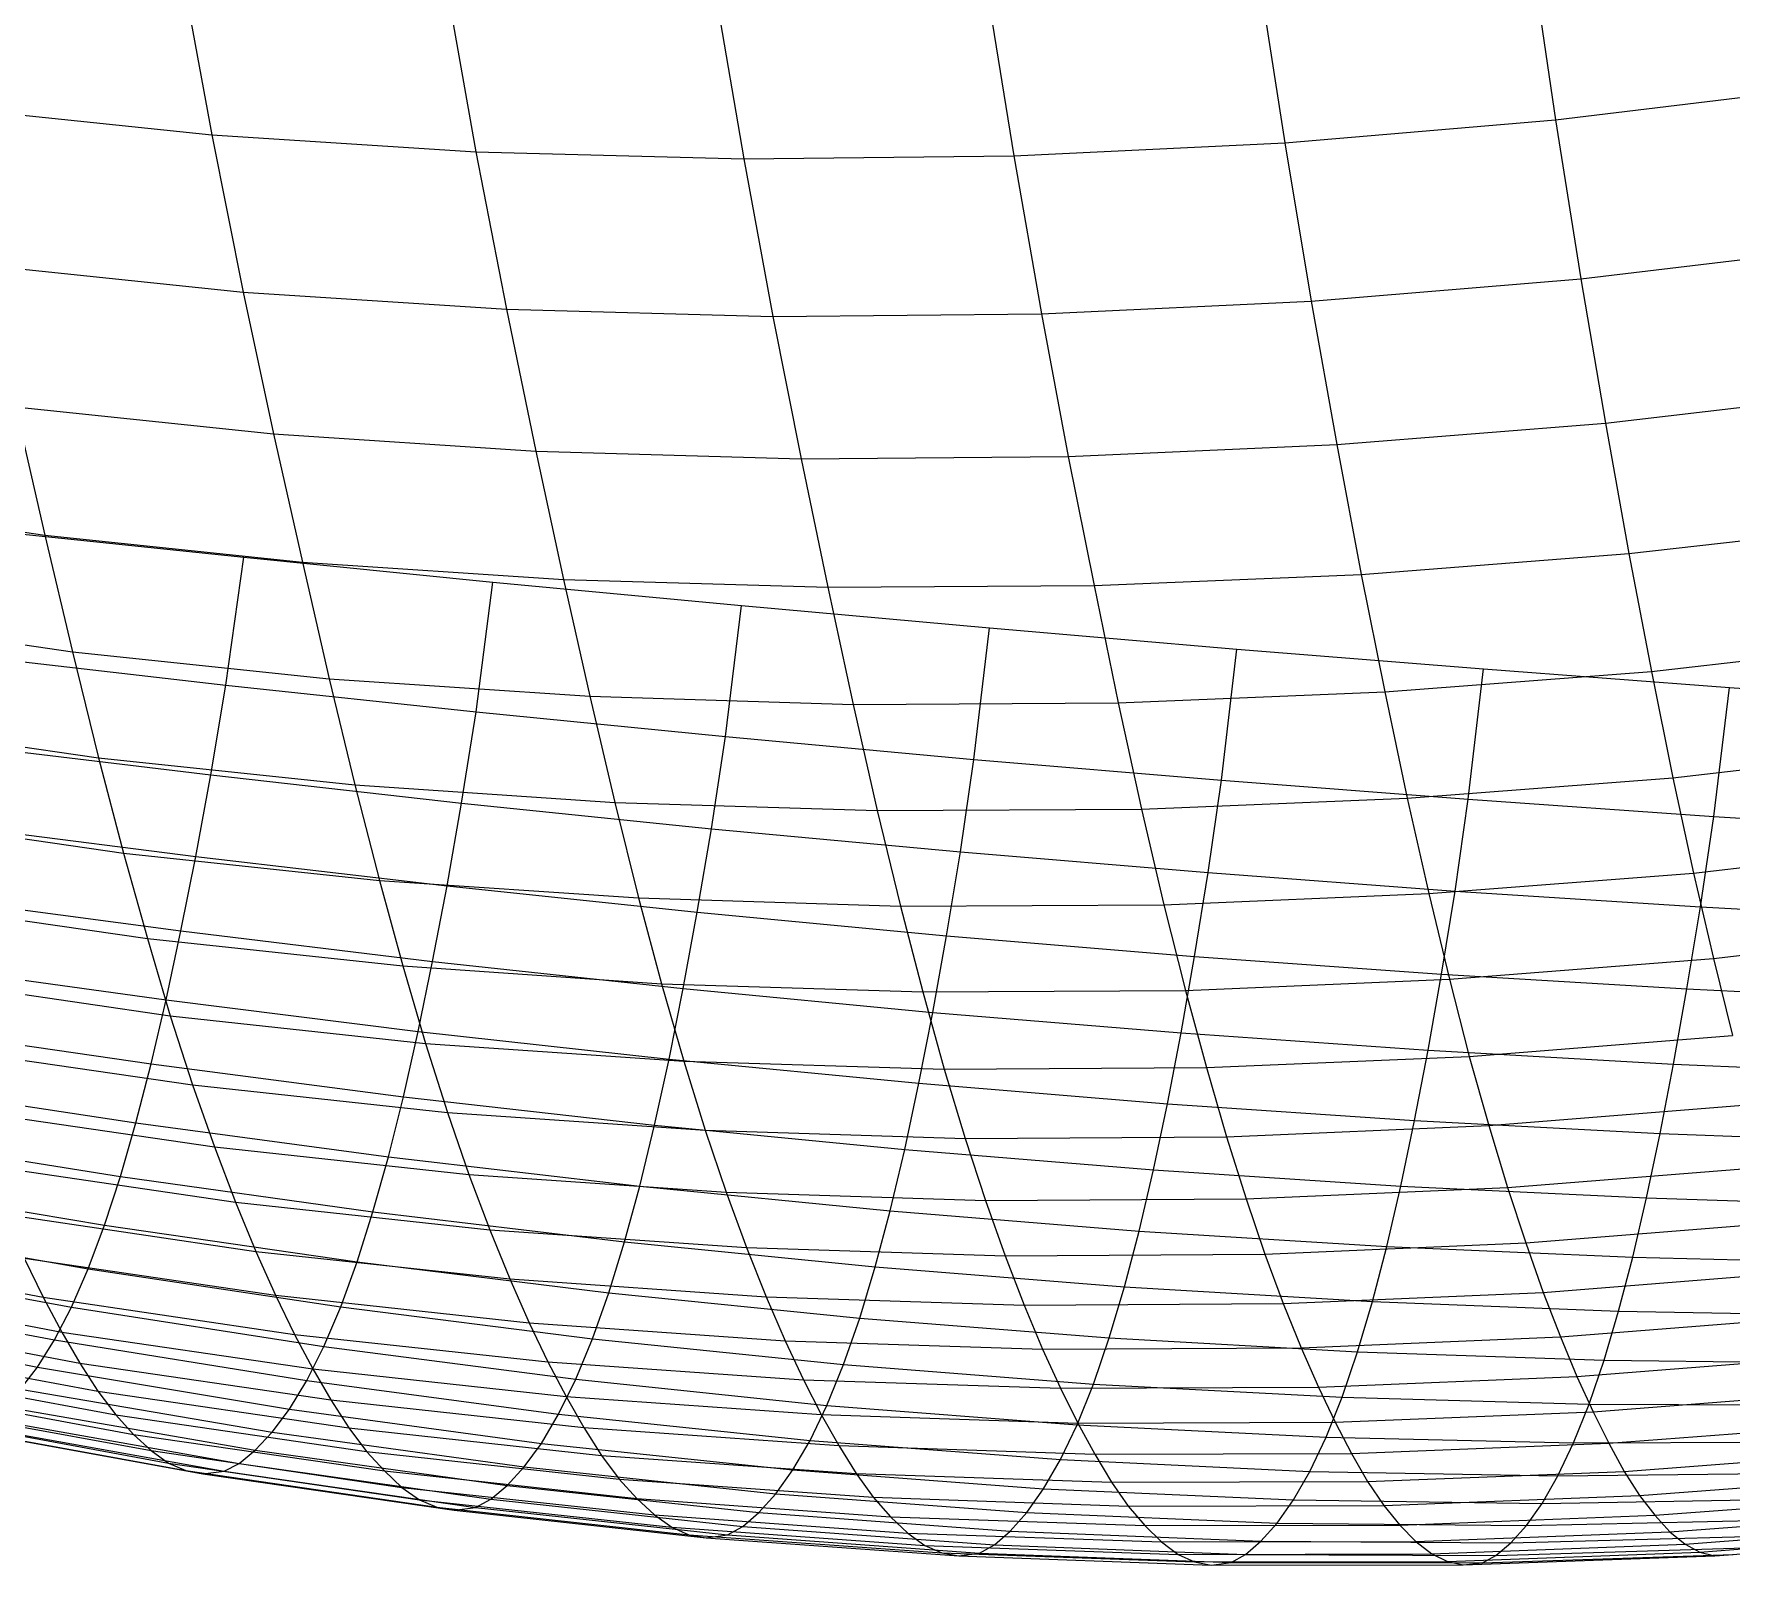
# Model space of a CAD drawing. Extents: x -429 to 429, y -1 to 209.
# Drawn here: x -165.32 to -152.11, y 5.43 to 17.35 of the extents above; entities that cross this region are included whole.
import ezdxf

# ---------------------------------------------------------------- set-up
doc = ezdxf.new("R2010")
doc.units = 0

msp = doc.modelspace()

# ---------------------------------------------------------------- linework, layer by layer
at = {"layer": 'default', "color": 5, "linetype": 'CONTINUOUS'}
for p, q in [((-153.677, 18.034, 6.716), (-153.476, 16.677, 7.564)), ((-164.183, 17.915, 8.234), (-163.934, 16.561, 9.168)), ((-155.794, 17.856, 6.758), (-155.584, 16.499, 7.639)), ((-162.118, 17.784, 7.672), (-161.878, 16.429, 8.605)), ((-160.025, 17.73, 7.237), (-159.794, 16.375, 8.161)), ((-157.913, 17.754, 6.931), (-157.693, 16.398, 7.839)), ((-153.476, 16.677, 7.564), (-151.38, 16.932, 7.613)), ((-165.953, 16.77, 9.848), (-163.934, 16.561, 9.168)), ((-155.584, 16.499, 7.639), (-153.476, 16.677, 7.564)), ((-153.476, 16.677, 7.564), (-153.279, 15.44, 8.391)), ((-163.934, 16.561, 9.168), (-161.878, 16.429, 8.605)), ((-163.934, 16.561, 9.168), (-163.688, 15.337, 10.08)), ((-161.878, 16.429, 8.605), (-159.794, 16.375, 8.161)), ((-161.878, 16.429, 8.605), (-161.641, 15.204, 9.517)), ((-159.794, 16.375, 8.161), (-157.693, 16.398, 7.839)), ((-157.693, 16.398, 7.839), (-155.584, 16.499, 7.639)), ((-157.693, 16.398, 7.839), (-157.477, 15.168, 8.725)), ((-155.584, 16.499, 7.639), (-155.378, 15.266, 8.5)), ((-159.794, 16.375, 8.161), (-159.568, 15.148, 9.064)), ((-153.279, 15.44, 8.391), (-151.189, 15.69, 8.398)), ((-165.702, 15.547, 10.753), (-163.688, 15.337, 10.08)), ((-163.688, 15.337, 10.08), (-161.641, 15.204, 9.517)), ((-163.688, 15.337, 10.08), (-163.452, 14.234, 10.955)), ((-155.378, 15.266, 8.5), (-153.279, 15.44, 8.391)), ((-153.279, 15.44, 8.391), (-153.088, 14.318, 9.186)), ((-161.641, 15.204, 9.517), (-159.568, 15.148, 9.064)), ((-161.641, 15.204, 9.517), (-161.412, 14.1, 10.39)), ((-157.477, 15.168, 8.725), (-155.378, 15.266, 8.5)), ((-155.378, 15.266, 8.5), (-155.178, 14.15, 9.326)), ((-159.568, 15.148, 9.064), (-157.477, 15.168, 8.725)), ((-159.568, 15.148, 9.064), (-159.348, 14.041, 9.929)), ((-157.477, 15.168, 8.725), (-157.268, 14.058, 9.574)), ((-153.088, 14.318, 9.186), (-151.005, 14.561, 9.154)), ((-165.46, 14.444, 11.621), (-163.452, 14.234, 10.955)), ((-165.46, 14.444, 11.621), (-165.231, 13.447, 12.441)), ((-155.178, 14.15, 9.326), (-153.088, 14.318, 9.186)), ((-153.088, 14.318, 9.186), (-152.906, 13.303, 9.94)), ((-163.452, 14.234, 10.955), (-161.412, 14.1, 10.39)), ((-163.452, 14.234, 10.955), (-163.228, 13.237, 11.78)), ((-157.268, 14.058, 9.574), (-155.178, 14.15, 9.326)), ((-155.178, 14.15, 9.326), (-154.988, 13.141, 10.109)), ((-161.412, 14.1, 10.39), (-159.348, 14.041, 9.929)), ((-161.412, 14.1, 10.39), (-161.196, 13.102, 11.215)), ((-159.348, 14.041, 9.929), (-157.268, 14.058, 9.574)), ((-159.348, 14.041, 9.929), (-159.14, 13.04, 10.747)), ((-157.268, 14.058, 9.574), (-157.068, 13.053, 10.378)), ((-167.197, 13.73, 13.194), (-165.231, 13.447, 12.441)), ((-165.628, 13.477, 31.937), (-163.684, 13.274, 31.432)), ((-152.906, 13.303, 9.94), (-150.829, 13.539, 9.873)), ((-165.231, 13.447, 12.441), (-163.228, 13.237, 11.78)), ((-165.231, 13.447, 12.441), (-165.017, 12.539, 13.209)), ((-163.824, 12.28, 31.069), (-163.684, 13.274, 31.432)), ((-163.684, 13.274, 31.432), (-161.745, 13.081, 30.909)), ((-163.228, 13.237, 11.78), (-161.196, 13.102, 11.215)), ((-163.228, 13.237, 11.78), (-163.019, 12.329, 12.554)), ((-154.988, 13.141, 10.109), (-152.906, 13.303, 9.94)), ((-152.906, 13.303, 9.94), (-152.731, 12.386, 10.653)), ((-161.877, 12.072, 30.565), (-161.745, 13.081, 30.909)), ((-161.745, 13.081, 30.909), (-159.811, 12.898, 30.369)), ((-161.196, 13.102, 11.215), (-159.14, 13.04, 10.747)), ((-161.196, 13.102, 11.215), (-160.992, 12.192, 11.988)), ((-157.068, 13.053, 10.378), (-154.988, 13.141, 10.109)), ((-154.988, 13.141, 10.109), (-154.806, 12.227, 10.845)), ((-159.14, 13.04, 10.747), (-157.068, 13.053, 10.378)), ((-159.14, 13.04, 10.747), (-158.943, 12.129, 11.514)), ((-157.068, 13.053, 10.378), (-156.879, 12.141, 11.132)), ((-166.981, 12.822, 13.951), (-165.017, 12.539, 13.209)), ((-159.936, 11.879, 30.036), (-159.811, 12.898, 30.369)), ((-159.811, 12.898, 30.369), (-157.881, 12.724, 29.811)), ((-158.002, 11.701, 29.481), (-157.881, 12.724, 29.811)), ((-157.881, 12.724, 29.811), (-155.956, 12.559, 29.236)), ((-156.076, 11.539, 28.9), (-155.956, 12.559, 29.236)), ((-155.956, 12.559, 29.236), (-154.037, 12.405, 28.643)), ((-152.731, 12.386, 10.653), (-150.66, 12.619, 10.556)), ((-165.777, 12.503, 31.547), (-163.824, 12.28, 31.069)), ((-165.017, 12.539, 13.209), (-163.019, 12.329, 12.554)), ((-165.017, 12.539, 13.209), (-164.815, 11.714, 13.932)), ((-163.019, 12.329, 12.554), (-160.992, 12.192, 11.988)), ((-163.019, 12.329, 12.554), (-162.82, 11.503, 13.282)), ((-154.806, 12.227, 10.845), (-152.731, 12.386, 10.653)), ((-154.156, 11.391, 28.294), (-154.037, 12.405, 28.643)), ((-154.037, 12.405, 28.643), (-152.123, 12.26, 28.034)), ((-152.731, 12.386, 10.653), (-152.564, 11.559, 11.328)), ((-163.94, 11.58, 30.755), (-163.824, 12.28, 31.069)), ((-163.824, 12.28, 31.069), (-161.877, 12.072, 30.565)), ((-160.992, 12.192, 11.988), (-158.943, 12.129, 11.514)), ((-160.992, 12.192, 11.988), (-160.798, 11.366, 12.716)), ((-156.879, 12.141, 11.132), (-154.806, 12.227, 10.845)), ((-154.806, 12.227, 10.845), (-154.632, 11.4, 11.541)), ((-152.245, 11.258, 27.663), (-152.123, 12.26, 28.034)), ((-152.123, 12.26, 28.034), (-150.214, 12.125, 27.406)), ((-161.989, 11.362, 30.26), (-161.877, 12.072, 30.565)), ((-161.877, 12.072, 30.565), (-159.936, 11.879, 30.036)), ((-158.943, 12.129, 11.514), (-156.879, 12.141, 11.132)), ((-158.943, 12.129, 11.514), (-158.756, 11.303, 12.236)), ((-156.879, 12.141, 11.132), (-156.698, 11.314, 11.844)), ((-166.778, 11.998, 14.665), (-164.815, 11.714, 13.932)), ((-165.898, 11.818, 31.22), (-163.94, 11.58, 30.755)), ((-160.044, 11.162, 29.735), (-159.936, 11.879, 30.036)), ((-159.936, 11.879, 30.036), (-158.002, 11.701, 29.481)), ((-152.564, 11.559, 11.328), (-150.499, 11.793, 11.205)), ((-164.815, 11.714, 13.932), (-162.82, 11.503, 13.282)), ((-164.815, 11.714, 13.932), (-164.621, 10.972, 14.625)), ((-158.107, 10.981, 29.181), (-158.002, 11.701, 29.481)), ((-158.002, 11.701, 29.481), (-156.076, 11.539, 28.9)), ((-164.058, 10.946, 30.43), (-163.94, 11.58, 30.755)), ((-163.94, 11.58, 30.755), (-161.989, 11.362, 30.26)), ((-162.82, 11.503, 13.282), (-160.798, 11.366, 12.716)), ((-162.82, 11.503, 13.282), (-162.629, 10.76, 13.979)), ((-156.179, 10.82, 28.597), (-156.076, 11.539, 28.9)), ((-156.076, 11.539, 28.9), (-154.156, 11.391, 28.294)), ((-154.632, 11.4, 11.541), (-152.564, 11.559, 11.328)), ((-152.564, 11.559, 11.328), (-152.403, 10.817, 11.972)), ((-162.102, 10.717, 29.941), (-161.989, 11.362, 30.26)), ((-161.989, 11.362, 30.26), (-160.044, 11.162, 29.735)), ((-160.798, 11.366, 12.716), (-158.756, 11.303, 12.236)), ((-160.798, 11.366, 12.716), (-160.612, 10.623, 13.412)), ((-156.698, 11.314, 11.844), (-154.632, 11.4, 11.541)), ((-154.632, 11.4, 11.541), (-154.464, 10.657, 12.206)), ((-154.259, 10.677, 27.984), (-154.156, 11.391, 28.294)), ((-154.156, 11.391, 28.294), (-152.245, 11.258, 27.663)), ((-166.582, 11.257, 15.349), (-164.621, 10.972, 14.625)), ((-158.756, 11.303, 12.236), (-156.698, 11.314, 11.844)), ((-158.756, 11.303, 12.236), (-158.575, 10.559, 12.927)), ((-156.698, 11.314, 11.844), (-156.524, 10.571, 12.525)), ((-152.349, 10.554, 27.342), (-152.245, 11.258, 27.663)), ((-152.245, 11.258, 27.663), (-150.343, 11.141, 27.006)), ((-166.02, 11.196, 30.886), (-164.058, 10.946, 30.43)), ((-160.155, 10.512, 29.42), (-160.044, 11.162, 29.735)), ((-160.044, 11.162, 29.735), (-158.107, 10.981, 29.181)), ((-164.621, 10.972, 14.625), (-162.629, 10.76, 13.979)), ((-164.621, 10.972, 14.625), (-164.434, 10.307, 15.288)), ((-158.215, 10.328, 28.866), (-158.107, 10.981, 29.181)), ((-158.107, 10.981, 29.181), (-156.179, 10.82, 28.597)), ((-152.403, 10.817, 11.972), (-150.344, 11.052, 11.824)), ((-164.174, 10.367, 30.103), (-164.058, 10.946, 30.43)), ((-164.058, 10.946, 30.43), (-162.102, 10.717, 29.941)), ((-162.629, 10.76, 13.979), (-160.612, 10.623, 13.412)), ((-162.629, 10.76, 13.979), (-162.446, 10.094, 14.646)), ((-162.216, 10.13, 29.618), (-162.102, 10.717, 29.941)), ((-162.102, 10.717, 29.941), (-160.155, 10.512, 29.42)), ((-156.285, 10.168, 28.28), (-156.179, 10.82, 28.597)), ((-156.179, 10.82, 28.597), (-154.259, 10.677, 27.984)), ((-154.464, 10.657, 12.206), (-152.403, 10.817, 11.972)), ((-152.403, 10.817, 11.972), (-152.248, 10.152, 12.589)), ((-166.394, 10.593, 16.003), (-164.434, 10.307, 15.288)), ((-166.139, 10.629, 30.552), (-164.174, 10.367, 30.103)), ((-160.612, 10.623, 13.412), (-158.575, 10.559, 12.927)), ((-160.612, 10.623, 13.412), (-160.433, 9.956, 14.079)), ((-158.575, 10.559, 12.927), (-156.524, 10.571, 12.525)), ((-156.524, 10.571, 12.525), (-154.464, 10.657, 12.206)), ((-156.524, 10.571, 12.525), (-156.356, 9.904, 13.176)), ((-154.464, 10.657, 12.206), (-154.303, 9.991, 12.843)), ((-154.364, 10.03, 27.662), (-154.259, 10.677, 27.984)), ((-154.259, 10.677, 27.984), (-152.349, 10.554, 27.342)), ((-160.265, 9.919, 29.099), (-160.155, 10.512, 29.42)), ((-160.155, 10.512, 29.42), (-158.215, 10.328, 28.866)), ((-158.575, 10.559, 12.927), (-158.401, 9.893, 13.589)), ((-152.454, 9.915, 27.012), (-152.349, 10.554, 27.342)), ((-152.349, 10.554, 27.342), (-150.448, 10.45, 26.672)), ((-164.434, 10.307, 15.288), (-162.446, 10.094, 14.646)), ((-164.434, 10.307, 15.288), (-164.256, 9.705, 15.92)), ((-164.289, 9.83, 29.778), (-164.174, 10.367, 30.103)), ((-164.174, 10.367, 30.103), (-162.216, 10.13, 29.618)), ((-158.323, 9.733, 28.545), (-158.215, 10.328, 28.866)), ((-158.215, 10.328, 28.866), (-156.285, 10.168, 28.28)), ((-152.248, 10.152, 12.589), (-150.196, 10.387, 12.415)), ((-166.257, 10.103, 30.222), (-164.289, 9.83, 29.778)), ((-162.446, 10.094, 14.646), (-160.433, 9.956, 14.079)), ((-162.446, 10.094, 14.646), (-162.27, 9.492, 15.281)), ((-162.328, 9.585, 29.297), (-162.216, 10.13, 29.618)), ((-162.216, 10.13, 29.618), (-160.265, 9.919, 29.099)), ((-156.391, 9.574, 27.957), (-156.285, 10.168, 28.28)), ((-156.285, 10.168, 28.28), (-154.364, 10.03, 27.662)), ((-154.303, 9.991, 12.843), (-152.248, 10.152, 12.589)), ((-152.248, 10.152, 12.589), (-152.099, 9.552, 13.178)), ((-166.215, 9.992, 16.627), (-164.256, 9.705, 15.92)), ((-160.433, 9.956, 14.079), (-158.401, 9.893, 13.589)), ((-160.433, 9.956, 14.079), (-160.261, 9.354, 14.714)), ((-160.375, 9.368, 28.78), (-160.265, 9.919, 29.099)), ((-160.265, 9.919, 29.099), (-158.323, 9.733, 28.545)), ((-156.356, 9.904, 13.176), (-154.303, 9.991, 12.843)), ((-154.469, 9.44, 27.335), (-154.364, 10.03, 27.662)), ((-154.364, 10.03, 27.662), (-152.454, 9.915, 27.012)), ((-154.303, 9.991, 12.843), (-154.148, 9.39, 13.45)), ((-152.559, 9.331, 26.678), (-152.454, 9.915, 27.012)), ((-152.454, 9.915, 27.012), (-150.555, 9.822, 26.33)), ((-164.405, 9.332, 29.446), (-164.289, 9.83, 29.778)), ((-164.289, 9.83, 29.778), (-162.328, 9.585, 29.297)), ((-158.401, 9.893, 13.589), (-156.356, 9.904, 13.176)), ((-158.401, 9.893, 13.589), (-158.234, 9.29, 14.219)), ((-156.356, 9.904, 13.176), (-156.194, 9.303, 13.797)), ((-164.256, 9.705, 15.92), (-162.27, 9.492, 15.281)), ((-164.256, 9.705, 15.92), (-164.082, 9.168, 16.532)), ((-158.431, 9.181, 28.225), (-158.323, 9.733, 28.545)), ((-158.323, 9.733, 28.545), (-156.391, 9.574, 27.957)), ((-166.375, 9.618, 29.888), (-164.405, 9.332, 29.446)), ((-162.442, 9.077, 28.966), (-162.328, 9.585, 29.297)), ((-162.328, 9.585, 29.297), (-160.375, 9.368, 28.78)), ((-156.496, 9.022, 27.635), (-156.391, 9.574, 27.957)), ((-156.391, 9.574, 27.957), (-154.469, 9.44, 27.335)), ((-154.148, 9.39, 13.45), (-152.099, 9.552, 13.178)), ((-166.04, 9.455, 17.231), (-164.082, 9.168, 16.532)), ((-162.27, 9.492, 15.281), (-160.261, 9.354, 14.714)), ((-162.27, 9.492, 15.281), (-162.099, 8.954, 15.898)), ((-156.194, 9.303, 13.797), (-154.148, 9.39, 13.45)), ((-154.573, 8.892, 27.009), (-154.469, 9.44, 27.335)), ((-154.469, 9.44, 27.335), (-152.559, 9.331, 26.678)), ((-154.148, 9.39, 13.45), (-153.997, 8.852, 14.036)), ((-164.524, 8.874, 29.102), (-164.405, 9.332, 29.446)), ((-164.405, 9.332, 29.446), (-162.442, 9.077, 28.966)), ((-160.487, 8.855, 28.449), (-160.375, 9.368, 28.78)), ((-160.375, 9.368, 28.78), (-158.431, 9.181, 28.225)), ((-160.261, 9.354, 14.714), (-158.234, 9.29, 14.219)), ((-160.261, 9.354, 14.714), (-160.093, 8.816, 15.33)), ((-158.234, 9.29, 14.219), (-156.194, 9.303, 13.797)), ((-158.234, 9.29, 14.219), (-158.071, 8.752, 14.829)), ((-156.194, 9.303, 13.797), (-156.038, 8.765, 14.398)), ((-152.662, 8.791, 26.348), (-152.559, 9.331, 26.678)), ((-152.559, 9.331, 26.678), (-150.661, 9.249, 25.989)), ((-166.494, 9.174, 29.545), (-164.524, 8.874, 29.102)), ((-164.082, 9.168, 16.532), (-162.099, 8.954, 15.898)), ((-164.082, 9.168, 16.532), (-163.913, 8.686, 17.124)), ((-158.541, 8.665, 27.894), (-158.431, 9.181, 28.225)), ((-158.431, 9.181, 28.225), (-156.496, 9.022, 27.635)), ((-162.559, 8.61, 28.621), (-162.442, 9.077, 28.966)), ((-162.442, 9.077, 28.966), (-160.487, 8.855, 28.449)), ((-156.605, 8.507, 27.303), (-156.496, 9.022, 27.635)), ((-156.496, 9.022, 27.635), (-154.573, 8.892, 27.009)), ((-153.997, 8.852, 14.036), (-151.955, 9.015, 13.745)), ((-165.87, 8.974, 17.815), (-163.913, 8.686, 17.124)), ((-164.644, 8.457, 28.748), (-164.524, 8.874, 29.102)), ((-164.524, 8.874, 29.102), (-162.559, 8.61, 28.621)), ((-162.099, 8.954, 15.898), (-160.093, 8.816, 15.33)), ((-162.099, 8.954, 15.898), (-161.932, 8.472, 16.494)), ((-160.602, 8.381, 28.103), (-160.487, 8.855, 28.449)), ((-160.487, 8.855, 28.449), (-158.541, 8.665, 27.894)), ((-156.038, 8.765, 14.398), (-153.997, 8.852, 14.036)), ((-154.68, 8.382, 26.675), (-154.573, 8.892, 27.009)), ((-154.573, 8.892, 27.009), (-152.662, 8.791, 26.348)), ((-153.997, 8.852, 14.036), (-153.851, 8.37, 14.601)), ((-166.615, 8.771, 29.193), (-164.644, 8.457, 28.748)), ((-160.093, 8.816, 15.33), (-158.071, 8.752, 14.829)), ((-160.093, 8.816, 15.33), (-159.93, 8.333, 15.925)), ((-158.071, 8.752, 14.829), (-156.038, 8.765, 14.398)), ((-158.071, 8.752, 14.829), (-157.913, 8.27, 15.419)), ((-156.038, 8.765, 14.398), (-155.885, 8.282, 14.978)), ((-152.768, 8.289, 26.01), (-152.662, 8.791, 26.348)), ((-152.662, 8.791, 26.348), (-150.764, 8.719, 25.652)), ((-163.913, 8.686, 17.124), (-161.932, 8.472, 16.494)), ((-163.913, 8.686, 17.124), (-163.749, 8.256, 17.695)), ((-162.679, 8.182, 28.265), (-162.559, 8.61, 28.621)), ((-162.559, 8.61, 28.621), (-160.602, 8.381, 28.103)), ((-158.654, 8.189, 27.547), (-158.541, 8.665, 27.894)), ((-158.541, 8.665, 27.894), (-156.605, 8.507, 27.303)), ((-165.705, 8.545, 18.378), (-163.749, 8.256, 17.695)), ((-164.768, 8.078, 28.381), (-164.644, 8.457, 28.748)), ((-164.644, 8.457, 28.748), (-162.679, 8.182, 28.265)), ((-161.932, 8.472, 16.494), (-159.93, 8.333, 15.925)), ((-161.932, 8.472, 16.494), (-161.77, 8.042, 17.068)), ((-156.716, 8.032, 26.955), (-156.605, 8.507, 27.303)), ((-156.605, 8.507, 27.303), (-154.68, 8.382, 26.675)), ((-153.851, 8.37, 14.601), (-151.815, 8.533, 14.291)), ((-166.738, 8.407, 28.831), (-164.768, 8.078, 28.381)), ((-160.721, 7.947, 27.745), (-160.602, 8.381, 28.103)), ((-160.602, 8.381, 28.103), (-158.654, 8.189, 27.547)), ((-159.93, 8.333, 15.925), (-157.913, 8.27, 15.419)), ((-159.93, 8.333, 15.925), (-159.773, 7.903, 16.499)), ((-155.885, 8.282, 14.978), (-153.851, 8.37, 14.601)), ((-154.789, 7.912, 26.326), (-154.68, 8.382, 26.675)), ((-154.68, 8.382, 26.675), (-152.768, 8.289, 26.01)), ((-153.851, 8.37, 14.601), (-153.709, 7.939, 15.147)), ((-163.749, 8.256, 17.695), (-161.77, 8.042, 17.068)), ((-163.749, 8.256, 17.695), (-163.591, 7.873, 18.245)), ((-158.771, 7.752, 27.188), (-158.654, 8.189, 27.547)), ((-158.654, 8.189, 27.547), (-156.716, 8.032, 26.955)), ((-157.913, 8.27, 15.419), (-155.885, 8.282, 14.978)), ((-157.913, 8.27, 15.419), (-157.76, 7.839, 15.988)), ((-155.885, 8.282, 14.978), (-155.738, 7.851, 15.537)), ((-152.875, 7.828, 25.661), (-152.768, 8.289, 26.01)), ((-152.768, 8.289, 26.01), (-150.869, 8.229, 25.311)), ((-166.864, 8.082, 28.457), (-164.895, 7.738, 27.998)), ((-165.546, 8.162, 18.92), (-163.591, 7.873, 18.245)), ((-164.895, 7.738, 27.998), (-164.768, 8.078, 28.381)), ((-164.768, 8.078, 28.381), (-162.802, 7.793, 27.894)), ((-162.802, 7.793, 27.894), (-162.679, 8.182, 28.265)), ((-162.679, 8.182, 28.265), (-160.721, 7.947, 27.745)), ((-153.709, 7.939, 15.147), (-151.679, 8.102, 14.818)), ((-161.77, 8.042, 17.068), (-159.773, 7.903, 16.499)), ((-161.77, 8.042, 17.068), (-161.614, 7.659, 17.621)), ((-160.843, 7.551, 27.371), (-160.721, 7.947, 27.745)), ((-160.721, 7.947, 27.745), (-158.771, 7.752, 27.188)), ((-156.831, 7.598, 26.595), (-156.716, 8.032, 26.955)), ((-156.716, 8.032, 26.955), (-154.789, 7.912, 26.326)), ((-155.738, 7.851, 15.537), (-153.709, 7.939, 15.147)), ((-153.709, 7.939, 15.147), (-153.572, 7.553, 15.672)), ((-167.175, 7.878, 20.651), (-165.244, 7.517, 19.947)), ((-166.992, 7.798, 28.071), (-165.025, 7.44, 27.601)), ((-165.393, 7.821, 19.443), (-163.438, 7.532, 18.775)), ((-165.393, 7.821, 19.443), (-165.244, 7.517, 19.947)), ((-163.591, 7.873, 18.245), (-161.614, 7.659, 17.621)), ((-163.591, 7.873, 18.245), (-163.438, 7.532, 18.775)), ((-162.93, 7.441, 27.504), (-162.802, 7.793, 27.894)), ((-162.802, 7.793, 27.894), (-160.843, 7.551, 27.371)), ((-159.773, 7.903, 16.499), (-157.76, 7.839, 15.988)), ((-159.773, 7.903, 16.499), (-159.62, 7.519, 17.051)), ((-157.76, 7.839, 15.988), (-155.738, 7.851, 15.537)), ((-157.76, 7.839, 15.988), (-157.612, 7.455, 16.536)), ((-155.738, 7.851, 15.537), (-155.595, 7.467, 16.076)), ((-154.902, 7.483, 25.966), (-154.789, 7.912, 26.326)), ((-154.789, 7.912, 26.326), (-152.875, 7.828, 25.661)), ((-152.986, 7.408, 25.301), (-152.875, 7.828, 25.661)), ((-152.875, 7.828, 25.661), (-150.975, 7.781, 24.96)), ((-165.025, 7.44, 27.601), (-164.895, 7.738, 27.998)), ((-164.895, 7.738, 27.998), (-162.93, 7.441, 27.504)), ((-158.891, 7.354, 26.812), (-158.771, 7.752, 27.188)), ((-158.771, 7.752, 27.188), (-156.831, 7.598, 26.595)), ((-153.572, 7.553, 15.672), (-151.548, 7.715, 15.326)), ((-167.122, 7.557, 27.677), (-165.157, 7.185, 27.194)), ((-167.032, 7.607, 21.128), (-165.099, 7.246, 20.434)), ((-163.438, 7.532, 18.775), (-161.463, 7.318, 18.155)), ((-163.438, 7.532, 18.775), (-163.29, 7.228, 19.286)), ((-161.614, 7.659, 17.621), (-159.62, 7.519, 17.051)), ((-161.614, 7.659, 17.621), (-161.463, 7.318, 18.155)), ((-160.97, 7.193, 26.977), (-160.843, 7.551, 27.371)), ((-160.843, 7.551, 27.371), (-158.891, 7.354, 26.812)), ((-156.949, 7.2, 26.219), (-156.831, 7.598, 26.595)), ((-156.831, 7.598, 26.595), (-154.902, 7.483, 25.966)), ((-155.595, 7.467, 16.076), (-153.572, 7.553, 15.672)), ((-153.572, 7.553, 15.672), (-153.439, 7.209, 16.179)), ((-165.244, 7.517, 19.947), (-163.29, 7.228, 19.286)), ((-165.244, 7.517, 19.947), (-165.099, 7.246, 20.434)), ((-165.157, 7.185, 27.194), (-165.025, 7.44, 27.601)), ((-165.025, 7.44, 27.601), (-163.061, 7.133, 27.1)), ((-163.061, 7.133, 27.1), (-162.93, 7.441, 27.504)), ((-162.93, 7.441, 27.504), (-160.97, 7.193, 26.977)), ((-159.62, 7.519, 17.051), (-157.612, 7.455, 16.536)), ((-159.62, 7.519, 17.051), (-159.472, 7.178, 17.584)), ((-157.612, 7.455, 16.536), (-155.595, 7.467, 16.076)), ((-157.612, 7.455, 16.536), (-157.468, 7.113, 17.064)), ((-155.595, 7.467, 16.076), (-155.456, 7.123, 16.595)), ((-155.018, 7.091, 25.591), (-154.902, 7.483, 25.966)), ((-154.902, 7.483, 25.966), (-152.986, 7.408, 25.301)), ((-153.099, 7.026, 24.929), (-152.986, 7.408, 25.301)), ((-152.986, 7.408, 25.301), (-151.083, 7.374, 24.601)), ((-167.251, 7.358, 27.279), (-165.29, 6.973, 26.782)), ((-166.892, 7.364, 21.593), (-164.959, 7.005, 20.909)), ((-161.463, 7.318, 18.155), (-159.472, 7.178, 17.584)), ((-161.463, 7.318, 18.155), (-161.317, 7.014, 18.669)), ((-159.017, 6.993, 26.417), (-158.891, 7.354, 26.812)), ((-158.891, 7.354, 26.812), (-156.949, 7.2, 26.219)), ((-153.439, 7.209, 16.179), (-151.42, 7.369, 15.816)), ((-166.755, 7.146, 22.049), (-164.82, 6.787, 21.376)), ((-165.29, 6.973, 26.782), (-165.157, 7.185, 27.194)), ((-165.157, 7.185, 27.194), (-163.194, 6.868, 26.684)), ((-165.099, 7.246, 20.434), (-163.146, 6.959, 19.78)), ((-165.099, 7.246, 20.434), (-164.959, 7.005, 20.909)), ((-163.29, 7.228, 19.286), (-161.317, 7.014, 18.669)), ((-163.29, 7.228, 19.286), (-163.146, 6.959, 19.78)), ((-163.194, 6.868, 26.684), (-163.061, 7.133, 27.1)), ((-163.061, 7.133, 27.1), (-161.101, 6.878, 26.567)), ((-161.101, 6.878, 26.567), (-160.97, 7.193, 26.977)), ((-160.97, 7.193, 26.977), (-159.017, 6.993, 26.417)), ((-159.472, 7.178, 17.584), (-157.468, 7.113, 17.064)), ((-159.472, 7.178, 17.584), (-159.329, 6.874, 18.098)), ((-157.072, 6.841, 25.824), (-156.949, 7.2, 26.219)), ((-156.949, 7.2, 26.219), (-155.018, 7.091, 25.591)), ((-155.456, 7.123, 16.595), (-153.439, 7.209, 16.179)), ((-153.439, 7.209, 16.179), (-153.31, 6.901, 16.668)), ((-164.959, 7.005, 20.909), (-163.006, 6.718, 20.261)), ((-164.959, 7.005, 20.909), (-164.82, 6.787, 21.376)), ((-161.317, 7.014, 18.669), (-159.329, 6.874, 18.098)), ((-161.317, 7.014, 18.669), (-161.175, 6.745, 19.166)), ((-157.468, 7.113, 17.064), (-155.456, 7.123, 16.595)), ((-157.468, 7.113, 17.064), (-157.329, 6.808, 17.573)), ((-155.456, 7.123, 16.595), (-155.322, 6.817, 17.096)), ((-155.138, 6.738, 25.198), (-155.018, 7.091, 25.591)), ((-155.018, 7.091, 25.591), (-153.099, 7.026, 24.929)), ((-153.31, 6.901, 16.668), (-151.297, 7.059, 16.288)), ((-153.216, 6.684, 24.54), (-153.099, 7.026, 24.929)), ((-153.099, 7.026, 24.929), (-151.194, 7.006, 24.233)), ((-166.618, 6.961, 22.502), (-164.681, 6.602, 21.842)), ((-165.422, 6.801, 26.369), (-165.29, 6.973, 26.782)), ((-165.29, 6.973, 26.782), (-163.328, 6.647, 26.261)), ((-163.328, 6.647, 26.261), (-163.194, 6.868, 26.684)), ((-163.194, 6.868, 26.684), (-161.234, 6.607, 26.145)), ((-163.146, 6.959, 19.78), (-161.175, 6.745, 19.166)), ((-163.146, 6.959, 19.78), (-163.006, 6.718, 20.261)), ((-161.234, 6.607, 26.145), (-161.101, 6.878, 26.567)), ((-161.101, 6.878, 26.567), (-159.146, 6.675, 26.005)), ((-159.329, 6.874, 18.098), (-157.329, 6.808, 17.573)), ((-159.329, 6.874, 18.098), (-159.19, 6.604, 18.594)), ((-159.146, 6.675, 26.005), (-159.017, 6.993, 26.417)), ((-159.017, 6.993, 26.417), (-157.072, 6.841, 25.824)), ((-155.322, 6.817, 17.096), (-153.31, 6.901, 16.668)), ((-153.31, 6.901, 16.668), (-153.185, 6.626, 17.14)), ((-166.481, 6.808, 22.949), (-164.543, 6.45, 22.302)), ((-165.422, 6.801, 26.369), (-163.462, 6.468, 25.838)), ((-164.82, 6.787, 21.376), (-162.867, 6.5, 20.736)), ((-164.82, 6.787, 21.376), (-164.681, 6.602, 21.842)), ((-161.175, 6.745, 19.166), (-159.19, 6.604, 18.594)), ((-161.175, 6.745, 19.166), (-161.037, 6.504, 19.651)), ((-157.329, 6.808, 17.573), (-155.322, 6.817, 17.096)), ((-157.329, 6.808, 17.573), (-157.194, 6.538, 18.065)), ((-157.2, 6.525, 25.412), (-157.072, 6.841, 25.824)), ((-157.072, 6.841, 25.824), (-155.138, 6.738, 25.198)), ((-155.322, 6.817, 17.096), (-155.191, 6.545, 17.58)), ((-155.262, 6.428, 24.789), (-155.138, 6.738, 25.198)), ((-155.138, 6.738, 25.198), (-153.216, 6.684, 24.54)), ((-153.185, 6.626, 17.14), (-151.177, 6.782, 16.745)), ((-166.347, 6.68, 23.391), (-164.406, 6.323, 22.758)), ((-165.553, 6.667, 25.957), (-163.595, 6.326, 25.414)), ((-163.462, 6.468, 25.838), (-163.328, 6.647, 26.261)), ((-163.328, 6.647, 26.261), (-161.368, 6.38, 25.716)), ((-163.006, 6.718, 20.261), (-161.037, 6.504, 19.651)), ((-163.006, 6.718, 20.261), (-162.867, 6.5, 20.736)), ((-161.368, 6.38, 25.716), (-161.234, 6.607, 26.145)), ((-161.234, 6.607, 26.145), (-159.278, 6.402, 25.58)), ((-159.278, 6.402, 25.58), (-159.146, 6.675, 26.005)), ((-159.19, 6.604, 18.594), (-157.194, 6.538, 18.065)), ((-159.19, 6.604, 18.594), (-159.055, 6.363, 19.078)), ((-159.146, 6.675, 26.005), (-157.2, 6.525, 25.412)), ((-155.191, 6.545, 17.58), (-153.185, 6.626, 17.14)), ((-153.336, 6.383, 24.138), (-153.216, 6.684, 24.54)), ((-153.216, 6.684, 24.54), (-151.307, 6.678, 23.851)), ((-153.185, 6.626, 17.14), (-153.063, 6.381, 17.599)), ((-166.213, 6.584, 23.829), (-164.27, 6.227, 23.21)), ((-166.082, 6.524, 24.257), (-164.136, 6.168, 23.652)), ((-165.951, 6.498, 24.686), (-164.002, 6.143, 24.096)), ((-165.788, 6.514, 25.21), (-163.837, 6.163, 24.636)), ((-165.678, 6.57, 25.56), (-163.721, 6.224, 25.007)), ((-164.681, 6.602, 21.842), (-162.728, 6.316, 21.209)), ((-164.681, 6.602, 21.842), (-164.543, 6.45, 22.302)), ((-162.867, 6.5, 20.736), (-160.9, 6.286, 20.129)), ((-162.867, 6.5, 20.736), (-162.728, 6.316, 21.209)), ((-161.037, 6.504, 19.651), (-159.055, 6.363, 19.078)), ((-161.037, 6.504, 19.651), (-160.9, 6.286, 20.129)), ((-157.329, 6.254, 24.988), (-157.2, 6.525, 25.412)), ((-157.2, 6.525, 25.412), (-155.262, 6.428, 24.789)), ((-157.194, 6.538, 18.065), (-155.191, 6.545, 17.58)), ((-157.194, 6.538, 18.065), (-157.063, 6.295, 18.545)), ((-155.191, 6.545, 17.58), (-155.064, 6.301, 18.052)), ((-153.063, 6.381, 17.599), (-151.061, 6.534, 17.187)), ((-164.543, 6.45, 22.302), (-162.59, 6.165, 21.678)), ((-164.543, 6.45, 22.302), (-164.406, 6.323, 22.758)), ((-163.595, 6.326, 25.414), (-163.462, 6.468, 25.838)), ((-163.462, 6.468, 25.838), (-161.502, 6.196, 25.286)), ((-161.502, 6.196, 25.286), (-161.368, 6.38, 25.716)), ((-161.368, 6.38, 25.716), (-159.412, 6.174, 25.148)), ((-159.412, 6.174, 25.148), (-159.278, 6.402, 25.58)), ((-159.278, 6.402, 25.58), (-157.329, 6.254, 24.988)), ((-159.055, 6.363, 19.078), (-157.063, 6.295, 18.545)), ((-159.055, 6.363, 19.078), (-158.92, 6.145, 19.555)), ((-155.389, 6.162, 24.37), (-155.262, 6.428, 24.789)), ((-155.262, 6.428, 24.789), (-153.336, 6.383, 24.138)), ((-155.064, 6.301, 18.052), (-153.063, 6.381, 17.599)), ((-153.458, 6.127, 23.726), (-153.336, 6.383, 24.138)), ((-153.336, 6.383, 24.138), (-151.423, 6.392, 23.458)), ((-153.063, 6.381, 17.599), (-152.942, 6.161, 18.048)), ((-164.406, 6.323, 22.758), (-162.453, 6.037, 22.142)), ((-164.406, 6.323, 22.758), (-164.27, 6.227, 23.21)), ((-164.27, 6.227, 23.21), (-162.316, 5.941, 22.603)), ((-164.27, 6.227, 23.21), (-164.136, 6.168, 23.652)), ((-163.837, 6.163, 24.636), (-163.721, 6.224, 25.007)), ((-163.721, 6.224, 25.007), (-163.595, 6.326, 25.414)), ((-163.721, 6.224, 25.007), (-161.762, 5.945, 24.442)), ((-163.595, 6.326, 25.414), (-161.635, 6.051, 24.856)), ((-162.728, 6.316, 21.209), (-160.762, 6.102, 20.605)), ((-162.728, 6.316, 21.209), (-162.59, 6.165, 21.678)), ((-160.9, 6.286, 20.129), (-158.92, 6.145, 19.555)), ((-160.9, 6.286, 20.129), (-160.762, 6.102, 20.605)), ((-157.46, 6.027, 24.557), (-157.329, 6.254, 24.988)), ((-157.329, 6.254, 24.988), (-155.389, 6.162, 24.37)), ((-157.063, 6.295, 18.545), (-155.064, 6.301, 18.052)), ((-157.063, 6.295, 18.545), (-156.932, 6.077, 19.017)), ((-155.064, 6.301, 18.052), (-154.939, 6.082, 18.514)), ((-152.942, 6.161, 18.048), (-150.946, 6.313, 17.619)), ((-164.136, 6.168, 23.652), (-162.181, 5.883, 23.054)), ((-164.136, 6.168, 23.652), (-164.002, 6.143, 24.096)), ((-164.002, 6.143, 24.096), (-163.837, 6.163, 24.636)), ((-164.002, 6.143, 24.096), (-162.046, 5.859, 23.508)), ((-163.837, 6.163, 24.636), (-161.88, 5.881, 24.058)), ((-162.59, 6.165, 21.678), (-160.625, 5.951, 21.077)), ((-162.59, 6.165, 21.678), (-162.453, 6.037, 22.142)), ((-161.635, 6.051, 24.856), (-161.502, 6.196, 25.286)), ((-161.502, 6.196, 25.286), (-159.544, 5.988, 24.715)), ((-160.762, 6.102, 20.605), (-158.786, 5.961, 20.031)), ((-160.762, 6.102, 20.605), (-160.625, 5.951, 21.077)), ((-159.544, 5.988, 24.715), (-159.412, 6.174, 25.148)), ((-159.412, 6.174, 25.148), (-157.46, 6.027, 24.557)), ((-158.92, 6.145, 19.555), (-156.932, 6.077, 19.017)), ((-158.92, 6.145, 19.555), (-158.786, 5.961, 20.031)), ((-156.932, 6.077, 19.017), (-154.939, 6.082, 18.514)), ((-156.932, 6.077, 19.017), (-156.802, 5.892, 19.487)), ((-155.516, 5.94, 23.943), (-155.389, 6.162, 24.37)), ((-155.389, 6.162, 24.37), (-153.458, 6.127, 23.726)), ((-154.939, 6.082, 18.514), (-152.942, 6.161, 18.048)), ((-154.939, 6.082, 18.514), (-154.813, 5.897, 18.973)), ((-153.581, 5.913, 23.308), (-153.458, 6.127, 23.726)), ((-153.458, 6.127, 23.726), (-151.54, 6.148, 23.057)), ((-152.942, 6.161, 18.048), (-152.823, 5.975, 18.492)), ((-152.823, 5.975, 18.492), (-150.834, 6.125, 18.043)), ((-162.453, 6.037, 22.142), (-160.489, 5.824, 21.545)), ((-162.453, 6.037, 22.142), (-162.316, 5.941, 22.603)), ((-161.88, 5.881, 24.058), (-161.762, 5.945, 24.442)), ((-161.762, 5.945, 24.442), (-161.635, 6.051, 24.856)), ((-161.762, 5.945, 24.442), (-159.802, 5.734, 23.865)), ((-161.635, 6.051, 24.856), (-159.676, 5.841, 24.281)), ((-160.625, 5.951, 21.077), (-158.652, 5.809, 20.502)), ((-160.625, 5.951, 21.077), (-160.489, 5.824, 21.545)), ((-159.676, 5.841, 24.281), (-159.544, 5.988, 24.715)), ((-159.544, 5.988, 24.715), (-157.59, 5.842, 24.124)), ((-158.786, 5.961, 20.031), (-156.802, 5.892, 19.487)), ((-158.786, 5.961, 20.031), (-158.652, 5.809, 20.502)), ((-157.59, 5.842, 24.124), (-157.46, 6.027, 24.557)), ((-157.46, 6.027, 24.557), (-155.516, 5.94, 23.943)), ((-154.813, 5.897, 18.973), (-152.823, 5.975, 18.492)), ((-153.581, 5.913, 23.308), (-151.657, 5.947, 22.652)), ((-152.823, 5.975, 18.492), (-152.704, 5.82, 18.93)), ((-152.704, 5.82, 18.93), (-150.722, 5.968, 18.46)), ((-162.316, 5.941, 22.603), (-160.353, 5.727, 22.01)), ((-162.316, 5.941, 22.603), (-162.181, 5.883, 23.054)), ((-162.181, 5.883, 23.054), (-160.22, 5.669, 22.465)), ((-162.181, 5.883, 23.054), (-162.046, 5.859, 23.508)), ((-162.046, 5.859, 23.508), (-161.88, 5.881, 24.058)), ((-162.046, 5.859, 23.508), (-160.085, 5.646, 22.922)), ((-161.88, 5.881, 24.058), (-159.92, 5.669, 23.477)), ((-160.489, 5.824, 21.545), (-158.518, 5.682, 20.968)), ((-160.489, 5.824, 21.545), (-160.353, 5.727, 22.01)), ((-159.802, 5.734, 23.865), (-159.676, 5.841, 24.281)), ((-159.676, 5.841, 24.281), (-157.72, 5.696, 23.692)), ((-157.72, 5.696, 23.692), (-157.59, 5.842, 24.124)), ((-157.59, 5.842, 24.124), (-155.643, 5.76, 23.516)), ((-156.802, 5.892, 19.487), (-154.813, 5.897, 18.973)), ((-156.802, 5.892, 19.487), (-156.672, 5.74, 19.951)), ((-155.643, 5.76, 23.516), (-155.516, 5.94, 23.943)), ((-155.516, 5.94, 23.943), (-153.581, 5.913, 23.308)), ((-154.813, 5.897, 18.973), (-154.688, 5.744, 19.427)), ((-154.688, 5.744, 19.427), (-152.704, 5.82, 18.93)), ((-153.703, 5.74, 22.89), (-153.581, 5.913, 23.308)), ((-152.704, 5.82, 18.93), (-152.587, 5.692, 19.361)), ((-152.587, 5.692, 19.361), (-150.612, 5.84, 18.869)), ((-160.353, 5.727, 22.01), (-158.385, 5.586, 21.431)), ((-160.353, 5.727, 22.01), (-160.22, 5.669, 22.465)), ((-159.92, 5.669, 23.477), (-159.802, 5.734, 23.865)), ((-159.802, 5.734, 23.865), (-157.843, 5.59, 23.277)), ((-158.652, 5.809, 20.502), (-156.672, 5.74, 19.951)), ((-158.652, 5.809, 20.502), (-158.518, 5.682, 20.968)), ((-158.518, 5.682, 20.968), (-156.542, 5.613, 20.411)), ((-158.518, 5.682, 20.968), (-158.385, 5.586, 21.431)), ((-157.843, 5.59, 23.277), (-157.72, 5.696, 23.692)), ((-157.72, 5.696, 23.692), (-155.769, 5.618, 23.089)), ((-156.672, 5.74, 19.951), (-154.688, 5.744, 19.427)), ((-156.672, 5.74, 19.951), (-156.542, 5.613, 20.411)), ((-155.769, 5.618, 23.089), (-155.643, 5.76, 23.516)), ((-155.643, 5.76, 23.516), (-153.703, 5.74, 22.89)), ((-154.688, 5.744, 19.427), (-154.564, 5.616, 19.875)), ((-154.564, 5.616, 19.875), (-152.587, 5.692, 19.361)), ((-153.825, 5.605, 22.473), (-153.703, 5.74, 22.89)), ((-153.703, 5.74, 22.89), (-151.774, 5.784, 22.247)), ((-152.587, 5.692, 19.361), (-152.469, 5.595, 19.786)), ((-152.469, 5.595, 19.786), (-150.502, 5.744, 19.271)), ((-152.354, 5.534, 20.202), (-150.395, 5.681, 19.664)), ((-160.22, 5.669, 22.465), (-158.253, 5.527, 21.884)), ((-160.22, 5.669, 22.465), (-160.085, 5.646, 22.922)), ((-160.085, 5.646, 22.922), (-159.92, 5.669, 23.477)), ((-160.085, 5.646, 22.922), (-158.121, 5.504, 22.339)), ((-159.92, 5.669, 23.477), (-157.959, 5.526, 22.892)), ((-158.385, 5.586, 21.431), (-156.413, 5.516, 20.867)), ((-158.385, 5.586, 21.431), (-158.253, 5.527, 21.884)), ((-157.959, 5.526, 22.892), (-157.843, 5.59, 23.277)), ((-157.843, 5.59, 23.277), (-155.889, 5.514, 22.678)), ((-156.542, 5.613, 20.411), (-154.564, 5.616, 19.875)), ((-156.542, 5.613, 20.411), (-156.413, 5.516, 20.867)), ((-155.889, 5.514, 22.678), (-155.769, 5.618, 23.089)), ((-155.769, 5.618, 23.089), (-153.825, 5.605, 22.473)), ((-154.564, 5.616, 19.875), (-154.44, 5.52, 20.318)), ((-154.44, 5.52, 20.318), (-152.469, 5.595, 19.786)), ((-153.941, 5.507, 22.07), (-153.825, 5.605, 22.473)), ((-153.941, 5.507, 22.07), (-152.001, 5.567, 21.453)), ((-153.825, 5.605, 22.473), (-151.89, 5.658, 21.843)), ((-152.469, 5.595, 19.786), (-152.354, 5.534, 20.202)), ((-152.238, 5.506, 20.615), (-150.288, 5.649, 20.051)), ((-158.253, 5.527, 21.884), (-156.285, 5.458, 21.313)), ((-158.253, 5.527, 21.884), (-158.121, 5.504, 22.339)), ((-158.121, 5.504, 22.339), (-157.959, 5.526, 22.892)), ((-158.121, 5.504, 22.339), (-156.157, 5.433, 21.76)), ((-157.959, 5.526, 22.892), (-156, 5.453, 22.305)), ((-156.413, 5.516, 20.867), (-154.44, 5.52, 20.318)), ((-156.413, 5.516, 20.867), (-156.285, 5.458, 21.313)), ((-156.285, 5.458, 21.313), (-154.318, 5.46, 20.752)), ((-156.285, 5.458, 21.313), (-156.157, 5.433, 21.76)), ((-156.157, 5.433, 21.76), (-156, 5.453, 22.305)), ((-156.157, 5.433, 21.76), (-154.196, 5.434, 21.185)), ((-156, 5.453, 22.305), (-155.889, 5.514, 22.678)), ((-156, 5.453, 22.305), (-154.045, 5.45, 21.717)), ((-155.889, 5.514, 22.678), (-153.941, 5.507, 22.07)), ((-154.44, 5.52, 20.318), (-154.318, 5.46, 20.752)), ((-154.318, 5.46, 20.752), (-152.354, 5.534, 20.202)), ((-154.318, 5.46, 20.752), (-154.196, 5.434, 21.185)), ((-154.196, 5.434, 21.185), (-152.238, 5.506, 20.615)), ((-154.196, 5.434, 21.185), (-154.045, 5.45, 21.717)), ((-154.045, 5.45, 21.717), (-152.095, 5.516, 21.127)), ((-154.045, 5.45, 21.717), (-153.941, 5.507, 22.07)), ((-152.354, 5.534, 20.202), (-152.238, 5.506, 20.615)), ((-152.238, 5.506, 20.615), (-152.095, 5.516, 21.127))]:
    msp.add_line(p, q, dxfattribs=at)

doc.saveas('drawing.dxf')
